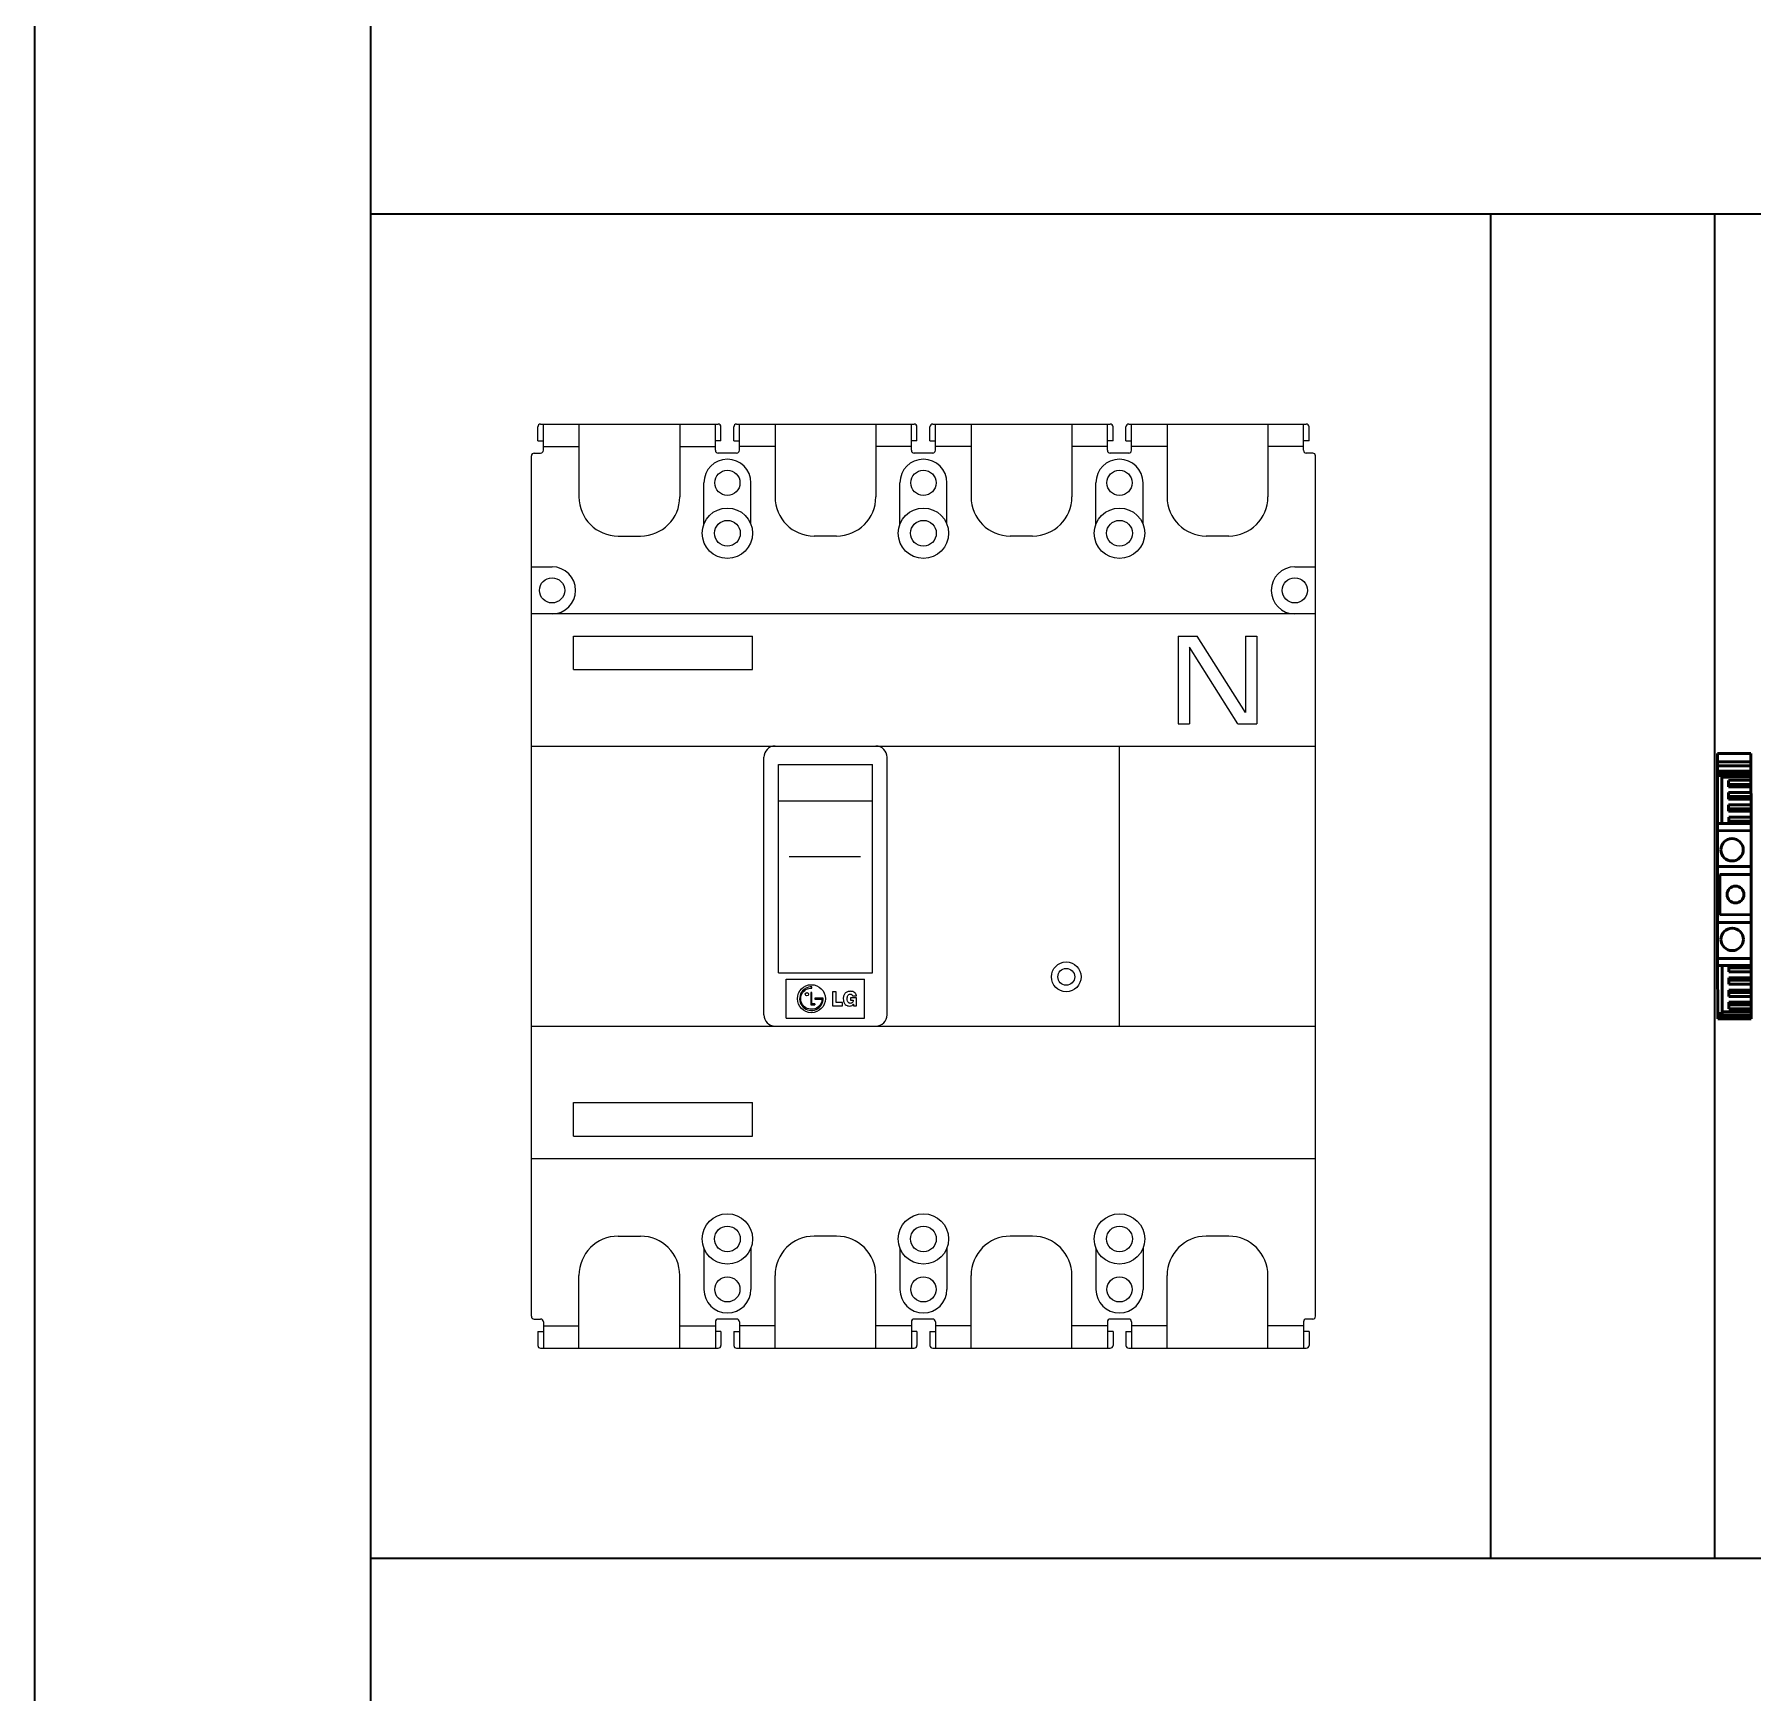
# Model space of a CAD drawing. Header units: millimetres. Extents: x 0 to 19090, y 0 to 12100.
# Drawn here: x 16885.1 to 17191.9, y 10930.9 to 11226.9 of the extents above; entities that cross this region are included whole.
import ezdxf

# ---------------------------------------------------------------- set-up
doc = ezdxf.new("R2010")
doc.units = ezdxf.units.MM
doc.header["$MEASUREMENT"] = 0
for name, color, linetype in [('7', 7, 'Continuous'), ('BO', 3, 'Continuous'), ('DI', 7, 'Continuous')]:
    doc.layers.add(name, color=color, linetype=linetype)
doc.layers.add('NetDam', color=7, linetype='Continuous', lineweight=35)
doc.layers.add('Visible (ISO)', color=7, linetype='Continuous', lineweight=50)

# ---------------------------------------------------------------- blocks, each defined once
blk = doc.blocks.new('LG01')
at = {"layer": '7'}
blk.add_line((6.2, -6.8), (6.2, -7.2), dxfattribs=at)
blk.add_lwpolyline([(8.79, -5.2, -2.414214), (5.2, -1.21), (5.2, -0.8, 2.586814), (9.2, -4.8), (6.2, -4.8), (6.2, -5.2)], format="xyb", close=True, dxfattribs=at)
for points in [[(6.2, -7.2), (6.2, -6.8), (5.2, -6.8), (5.2, -2.8), (4.8, -2.8), (4.8, -7.2)], [(12.49, -2.5), (12.49, -7.5), (16.11, -7.5), (16.11, -6.41), (13.82, -6.41), (13.82, -2.5)]]:
    blk.add_lwpolyline(points, close=True, dxfattribs=at)
at = {"layer": '7', "linetype": 'Continuous'}
blk.add_lwpolyline([(19.76, -2.49), (19.56, -2.44), (19.34, -2.4), (19.12, -2.38), (18.88, -2.37), (18.61, -2.38), (18.34, -2.41), (18.09, -2.47), (17.85, -2.54), (17.63, -2.64), (17.42, -2.75), (17.23, -2.89), (17.06, -3.04), (16.9, -3.22), (16.76, -3.43), (16.64, -3.65), (16.54, -3.89), (16.46, -4.14), (16.4, -4.41), (16.37, -4.7), (16.36, -4.99), (16.4, -5.63), (16.46, -5.92), (16.54, -6.19), (16.65, -6.44), (16.77, -6.68), (16.92, -6.89), (17.08, -7.07), (17.38, -7.32), (17.71, -7.49), (17.9, -7.55), (18.08, -7.59), (18.49, -7.63), (18.9, -7.6), (19.24, -7.52), (19.5, -7.4), (19.7, -7.27), (19.84, -7.13), (19.93, -7.01), (19.99, -6.9), (19.99, -7.24), (19.99, -7.5), (21.1, -7.5), (21.1, -4.68), (18.9, -4.68), (18.9, -5.56), (19.78, -5.56), (19.91, -5.56), (19.9, -5.73), (19.86, -5.91), (19.78, -6.12), (19.66, -6.32), (19.48, -6.5), (19.36, -6.57), (19.22, -6.63), (19.06, -6.66), (18.88, -6.67), (18.69, -6.66), (18.5, -6.6), (18.34, -6.52), (18.19, -6.39), (18.01, -6.15), (17.87, -5.83), (17.79, -5.45), (17.76, -5.02), (17.78, -4.65), (17.84, -4.33), (17.93, -4.05), (18.05, -3.81), (18.21, -3.63), (18.39, -3.49), (18.61, -3.41), (18.85, -3.38), (19, -3.39), (19.15, -3.43), (19.28, -3.48), (19.39, -3.56), (19.49, -3.65), (19.57, -3.77), (19.64, -3.9), (19.68, -4.04), (21.08, -4.04), (21.05, -3.84), (21.01, -3.65), (20.96, -3.49), (20.89, -3.35), (20.81, -3.21), (20.72, -3.09), (20.6, -2.97), (20.47, -2.86), (20.14, -2.64)], close=True, dxfattribs=at)
at = {"layer": '7'}
for centre, radius in [((5, -5), 5), ((3.4, -3.4), 0.6)]:
    blk.add_circle(centre, radius, dxfattribs=at)

msp = doc.modelspace()

# ---------------------------------------------------------------- linework, layer by layer
at = {"layer": 'BO'}
for p, q in [((16975.47, 11157.37), (17007.17, 11157.37)), ((16975.97, 11152.67), (16975.97, 11157.37)), ((16982.32, 11157.37), (16982.32, 11144.37)), ((17000.32, 11157.37), (17000.32, 11144.37)), ((17006.67, 11152.67), (17006.67, 11157.37)), ((17010.47, 11157.37), (17042.17, 11157.37)), ((17010.97, 11152.67), (17010.97, 11157.37)), ((17017.32, 11157.37), (17017.32, 11144.37)), ((17035.32, 11157.37), (17035.32, 11144.37)), ((17041.67, 11152.67), (17041.67, 11157.37)), ((17045.47, 11157.37), (17077.17, 11157.37)), ((17045.97, 11152.67), (17045.97, 11157.37)), ((17052.32, 11157.37), (17052.32, 11144.37)), ((17070.32, 11157.37), (17070.32, 11144.37)), ((17076.67, 11152.67), (17076.67, 11157.37)), ((17080.47, 11157.37), (17112.17, 11157.37)), ((17080.97, 11152.67), (17080.97, 11157.37)), ((17087.32, 11157.37), (17087.32, 11144.37)), ((17105.32, 11157.37), (17105.32, 11144.37)), ((17111.67, 11152.67), (17111.67, 11157.37)), ((16974.97, 11154.37), (16974.97, 11156.87)), ((16974.97, 11154.37), (16975.97, 11154.37)), ((17007.67, 11154.37), (17006.67, 11154.37)), ((17007.67, 11154.37), (17007.67, 11156.87)), ((17009.97, 11154.37), (17009.97, 11156.87)), ((17009.97, 11154.37), (17010.97, 11154.37)), ((17042.67, 11154.37), (17041.67, 11154.37)), ((17042.67, 11154.37), (17042.67, 11156.87)), ((17044.97, 11154.37), (17044.97, 11156.87)), ((17044.97, 11154.37), (17045.97, 11154.37)), ((17077.67, 11154.37), (17076.67, 11154.37)), ((17077.67, 11154.37), (17077.67, 11156.87)), ((17079.97, 11154.37), (17079.97, 11156.87)), ((17079.97, 11154.37), (17080.97, 11154.37)), ((17112.67, 11154.37), (17111.67, 11154.37)), ((17112.67, 11154.37), (17112.67, 11156.87)), ((16973.82, 10998.07), (16973.82, 11151.67)), ((16974.32, 11152.17), (16975.47, 11152.17)), ((16975.97, 11153.37), (16982.32, 11153.37)), ((17000.32, 11153.37), (17006.67, 11153.37)), ((17010.47, 11152.17), (17007.17, 11152.17)), ((17017.32, 11153.37), (17010.97, 11153.37)), ((17041.67, 11153.37), (17035.32, 11153.37)), ((17045.47, 11152.17), (17042.17, 11152.17)), ((17052.32, 11153.37), (17045.97, 11153.37)), ((17076.67, 11153.37), (17070.32, 11153.37)), ((17080.47, 11152.17), (17077.17, 11152.17)), ((17087.32, 11153.37), (17080.97, 11153.37)), ((17111.67, 11153.37), (17105.32, 11153.37)), ((17113.32, 11152.17), (17112.17, 11152.17)), ((17113.82, 10998.07), (17113.82, 11151.67)), ((17004.62, 11139.49), (17004.62, 11146.87)), ((17013.02, 11139.49), (17013.02, 11146.87)), ((17039.62, 11139.49), (17039.62, 11146.87)), ((17048.02, 11139.49), (17048.02, 11146.87)), ((17074.62, 11139.49), (17074.62, 11146.87)), ((17083.02, 11139.49), (17083.02, 11146.87)), ((16989.32, 11137.37), (16993.32, 11137.37)), ((17028.32, 11137.37), (17024.32, 11137.37)), ((17063.32, 11137.37), (17059.32, 11137.37)), ((17098.32, 11137.37), (17094.32, 11137.37)), ((16973.82, 11131.87), (16977.52, 11131.87)), ((17110.12, 11131.87), (17113.82, 11131.87)), ((16973.82, 11123.52), (17113.82, 11123.52)), ((16981.32, 11119.52), (17013.32, 11119.52)), ((16981.32, 11113.52), (16981.32, 11119.52)), ((17013.32, 11113.52), (17013.32, 11119.52)), ((17089.32, 11119.52), (17092.69, 11119.52)), ((17089.32, 11119.52), (17089.32, 11103.87)), ((17091.32, 11117.52), (17091.32, 11103.87)), ((17099.95, 11103.87), (17091.32, 11117.52)), ((17101.32, 11105.87), (17092.69, 11119.52)), ((17101.32, 11119.52), (17101.32, 11105.87)), ((17101.32, 11119.52), (17103.32, 11119.52)), ((17103.32, 11119.52), (17103.32, 11103.87)), ((16981.32, 11113.52), (17013.32, 11113.52)), ((17089.32, 11103.87), (17091.32, 11103.87)), ((17099.95, 11103.87), (17103.32, 11103.87)), ((16973.82, 11099.87), (17113.82, 11099.87)), ((17078.82, 11049.87), (17078.82, 11099.87)), ((17015.32, 11051.87), (17015.32, 11097.87)), ((17017.92, 11059.37), (17017.92, 11096.6)), ((17017.92, 11096.6), (17034.72, 11096.6)), ((17034.72, 11059.37), (17034.72, 11096.6)), ((17037.32, 11051.87), (17037.32, 11097.87)), ((17034.72, 11090.03), (17017.92, 11090.03)), ((17017.92, 11059.37), (17034.72, 11059.37)), ((16973.82, 11049.87), (17113.82, 11049.87)), ((16981.32, 11036.22), (17013.32, 11036.22)), ((16981.32, 11030.22), (16981.32, 11036.22)), ((17013.32, 11030.22), (17013.32, 11036.22)), ((16981.32, 11030.22), (17013.32, 11030.22)), ((16973.82, 11026.22), (17113.82, 11026.22)), ((16989.32, 11012.37), (16993.32, 11012.37)), ((17004.62, 11010.26), (17004.62, 11002.87)), ((17013.02, 11010.26), (17013.02, 11002.87)), ((17028.32, 11012.37), (17024.32, 11012.37)), ((17039.62, 11010.26), (17039.62, 11002.87)), ((17048.02, 11010.26), (17048.02, 11002.87)), ((17063.32, 11012.37), (17059.32, 11012.37)), ((17074.62, 11010.26), (17074.62, 11002.87)), ((17083.02, 11010.26), (17083.02, 11002.87)), ((17098.32, 11012.37), (17094.32, 11012.37)), ((16982.32, 10992.37), (16982.32, 11005.37)), ((17000.32, 10992.37), (17000.32, 11005.37)), ((17017.32, 10992.37), (17017.32, 11005.37)), ((17035.32, 10992.37), (17035.32, 11005.37)), ((17052.32, 10992.37), (17052.32, 11005.37)), ((17070.32, 10992.37), (17070.32, 11005.37)), ((17087.32, 10992.37), (17087.32, 11005.37)), ((17105.32, 10992.37), (17105.32, 11005.37)), ((16974.32, 10997.57), (16975.47, 10997.57)), ((17010.47, 10997.57), (17007.17, 10997.57)), ((17045.47, 10997.57), (17042.17, 10997.57)), ((17080.47, 10997.57), (17077.17, 10997.57)), ((17113.32, 10997.57), (17112.17, 10997.57)), ((16974.97, 10995.37), (16974.97, 10992.87)), ((16974.97, 10995.37), (16975.97, 10995.37)), ((16975.97, 10997.07), (16975.97, 10992.37)), ((16975.97, 10996.37), (16982.32, 10996.37)), ((17000.32, 10996.37), (17006.67, 10996.37)), ((17006.67, 10997.07), (17006.67, 10992.37)), ((17007.67, 10995.37), (17006.67, 10995.37)), ((17007.67, 10995.37), (17007.67, 10992.87)), ((17009.97, 10995.37), (17009.97, 10992.87)), ((17009.97, 10995.37), (17010.97, 10995.37)), ((17010.97, 10997.07), (17010.97, 10992.37)), ((17017.32, 10996.37), (17010.97, 10996.37)), ((17041.67, 10996.37), (17035.32, 10996.37)), ((17041.67, 10997.07), (17041.67, 10992.37)), ((17042.67, 10995.37), (17041.67, 10995.37)), ((17042.67, 10995.37), (17042.67, 10992.87)), ((17044.97, 10995.37), (17045.97, 10995.37)), ((17044.97, 10995.37), (17044.97, 10992.87)), ((17045.97, 10997.07), (17045.97, 10992.37)), ((17052.32, 10996.37), (17045.97, 10996.37)), ((17076.67, 10996.37), (17070.32, 10996.37)), ((17076.67, 10996.37), (17070.32, 10996.37)), ((17076.67, 10997.07), (17076.67, 10992.37)), ((17077.67, 10995.37), (17076.67, 10995.37)), ((17077.67, 10995.37), (17077.67, 10992.87)), ((17079.97, 10995.37), (17080.97, 10995.37)), ((17079.97, 10995.37), (17079.97, 10992.87)), ((17080.97, 10997.07), (17080.97, 10992.37)), ((17087.32, 10996.37), (17080.97, 10996.37)), ((17111.67, 10996.37), (17105.32, 10996.37)), ((17111.67, 10996.37), (17105.32, 10996.37)), ((17111.67, 10997.07), (17111.67, 10992.37)), ((17112.67, 10995.37), (17111.67, 10995.37)), ((17112.67, 10995.37), (17112.67, 10992.87)), ((16975.47, 10992.37), (17007.17, 10992.37)), ((17010.47, 10992.37), (17042.17, 10992.37)), ((17045.47, 10992.37), (17077.17, 10992.37)), ((17080.47, 10992.37), (17112.17, 10992.37))]:
    msp.add_line(p, q, dxfattribs=at)
for centre, radius in [((17008.82, 11146.87), 2.25), ((17043.82, 11146.87), 2.25), ((17078.82, 11146.87), 2.25), ((17008.82, 11137.87), 4.5), ((17043.82, 11137.87), 4.5), ((17078.82, 11137.87), 4.5), ((17008.82, 11137.87), 2.3), ((17043.82, 11137.87), 2.3), ((17078.82, 11137.87), 2.3), ((16977.52, 11127.67), 2.25), ((17110.12, 11127.67), 2.25), ((17069.32, 11058.67), 2.65), ((17069.32, 11058.67), 1.5), ((17008.82, 11011.87), 4.5), ((17043.82, 11011.87), 4.5), ((17078.82, 11011.87), 4.5), ((17008.82, 11011.87), 2.3), ((17043.82, 11011.87), 2.3), ((17078.82, 11011.87), 2.3), ((17008.82, 11002.87), 2.25), ((17043.82, 11002.87), 2.25), ((17078.82, 11002.87), 2.25)]:
    msp.add_circle(centre, radius, dxfattribs=at)
for centre, radius, start, end in [((16975.47, 11156.87), 0.5, 90, 180), ((17007.17, 11156.87), 0.5, 0, 90), ((17010.47, 11156.87), 0.5, 90, 180), ((17042.17, 11156.87), 0.5, 0, 90), ((17045.47, 11156.87), 0.5, 90, 180), ((17077.17, 11156.87), 0.5, 0, 90), ((17080.47, 11156.87), 0.5, 90, 180), ((17112.17, 11156.87), 0.5, 0, 90), ((16974.32, 11151.67), 0.5, 90, 180), ((16975.47, 11152.67), 0.5, 270, 0), ((17008.82, 11146.87), 4.2, 0, 180), ((17007.17, 11152.67), 0.5, 180, 270), ((17010.47, 11152.67), 0.5, 270, 0), ((17043.82, 11146.87), 4.2, 0, 180), ((17042.17, 11152.67), 0.5, 180, 270), ((17045.47, 11152.67), 0.5, 270, 0), ((17078.82, 11146.87), 4.2, 0, 180), ((17077.17, 11152.67), 0.5, 180, 270), ((17080.47, 11152.67), 0.5, 270, 0), ((17112.17, 11152.67), 0.5, 180, 270), ((17113.32, 11151.67), 0.5, 0, 90), ((16989.32, 11144.37), 7, 180, 270), ((16993.32, 11144.37), 7, 270, 0), ((17024.32, 11144.37), 7, 180, 270), ((17028.32, 11144.37), 7, 270, 0), ((17059.32, 11144.37), 7, 180, 270), ((17063.32, 11144.37), 7, 270, 0), ((17094.32, 11144.37), 7, 180, 270), ((17098.32, 11144.37), 7, 270, 0), ((16977.52, 11127.67), 4.2, 270, 90), ((17110.12, 11127.67), 4.2, 90, 270), ((17017.32, 11097.87), 2, 90, 180), ((17035.32, 11097.87), 2, 0, 90), ((17017.32, 11051.87), 2, 180, 270), ((17035.32, 11051.87), 2, 270, 0), ((16989.32, 11005.37), 7, 90, 180), ((16993.32, 11005.37), 7, 0, 90), ((17024.32, 11005.37), 7, 90, 180), ((17028.32, 11005.37), 7, 0, 90), ((17059.32, 11005.37), 7, 90, 180), ((17063.32, 11005.37), 7, 0, 90), ((17094.32, 11005.37), 7, 90, 180), ((17098.32, 11005.37), 7, 0, 90), ((17008.82, 11002.87), 4.2, 180, 0), ((17043.82, 11002.87), 4.2, 180, 0), ((17078.82, 11002.87), 4.2, 180, 0), ((16974.32, 10998.07), 0.5, 180, 270), ((16975.47, 10997.07), 0.5, 0, 90), ((17007.17, 10997.07), 0.5, 90, 180), ((17010.47, 10997.07), 0.5, 0, 90), ((17042.17, 10997.07), 0.5, 90, 180), ((17045.47, 10997.07), 0.5, 0, 90), ((17077.17, 10997.07), 0.5, 90, 180), ((17080.47, 10997.07), 0.5, 0, 90), ((17112.17, 10997.07), 0.5, 90, 180), ((17113.32, 10998.07), 0.5, 270, 0), ((16975.47, 10992.87), 0.5, 180, 270), ((17007.17, 10992.87), 0.5, 270, 0), ((17010.47, 10992.87), 0.5, 180, 270), ((17042.17, 10992.87), 0.5, 270, 0), ((17045.47, 10992.87), 0.5, 180, 270), ((17077.17, 10992.87), 0.5, 270, 0), ((17080.47, 10992.87), 0.5, 180, 270), ((17112.17, 10992.87), 0.5, 270, 0)]:
    msp.add_arc(centre, radius, start, end, dxfattribs=at)
at = {"layer": 'Defpoints', "color": 0, "linetype": 'ByBlock'}
for p in [(17113.82, 11157.37), (17113.82, 11157.37), (17110.15, 11146.87), (17113.82, 11131.37), (17010.82, 11099.87), (17070.32, 11057.37), (17070.32, 11057.37), (17010.82, 11049.87), (17026.32, 11049.87), (17026.32, 11049.87), (17078.82, 11018.37), (17075.15, 11002.87), (17075.55, 11002.87), (17110.15, 11002.87), (17110.55, 11002.87), (16973.82, 10992.37), (17078.82, 10992.37), (17078.82, 10992.37), (17113.82, 10992.37), (17113.82, 10992.37), (16991.32, 10989.34), (17026.32, 10989.34), (17026.32, 10989.34)]:
    msp.add_point(p, dxfattribs=at)
at = {"layer": 'DI'}
for p, q in [((17032.6, 11080.08), (17019.85, 11080.08)), ((17019.32, 11058.27), (17033.32, 11058.27)), ((17019.32, 11051.27), (17019.32, 11058.27)), ((17033.32, 11051.27), (17033.32, 11058.27)), ((17019.32, 11051.27), (17033.32, 11051.27))]:
    msp.add_line(p, q, dxfattribs=at)
at = {"layer": 'NetDam', "color": 0}
for p, q in [((16945.09, 11664.87), (16945.09, 10184.87)), ((16945.09, 11194.87), (17475.09, 11194.87)), ((17145.09, 10954.87), (17145.09, 11194.87)), ((17185.09, 10954.87), (17185.09, 11194.87)), ((16945.09, 10954.87), (17475.09, 10954.87))]:
    msp.add_line(p, q, dxfattribs=at)
msp.add_lwpolyline([(16885.09, 10124.87), (17535.09, 10124.87), (17535.09, 11724.87), (16885.09, 11724.87)], close=True, dxfattribs=at)
at = {"layer": 'Visible (ISO)'}
for p, q in [((17185.56, 11098.56), (17191.56, 11098.57)), ((17185.56, 11097.06), (17185.56, 11098.56)), ((17185.56, 11097.06), (17191.56, 11097.07)), ((17185.56, 11096.36), (17185.56, 11097.06)), ((17185.56, 11096.36), (17191.56, 11096.37)), ((17185.56, 11096.36), (17185.56, 11095.76)), ((17185.57, 11095.36), (17185.56, 11095.76)), ((17191.58, 11084.32), (17191.56, 11098.57)), ((17185.57, 11095.36), (17191.57, 11095.37)), ((17185.57, 11094.87), (17185.57, 11095.36)), ((17185.57, 11094.87), (17191.57, 11094.88)), ((17185.57, 11094.59), (17185.57, 11094.87)), ((17186.37, 11094.59), (17185.57, 11094.59)), ((17185.57, 11094.59), (17185.58, 11086.03)), ((17186.38, 11086.03), (17186.37, 11094.59)), ((17186.37, 11094.31), (17191.57, 11094.31)), ((17187.57, 11093.75), (17191.57, 11093.76)), ((17187.57, 11092.6), (17187.57, 11093.75)), ((17187.57, 11093.03), (17191.57, 11093.04)), ((17187.57, 11092.6), (17191.57, 11092.61)), ((17187.57, 11090.41), (17187.57, 11091.56)), ((17187.57, 11091.56), (17191.57, 11091.56)), ((17187.57, 11090.84), (17191.57, 11090.85)), ((17187.57, 11090.41), (17191.57, 11090.41)), ((17187.57, 11088.22), (17187.57, 11089.37)), ((17187.57, 11089.37), (17191.57, 11089.37)), ((17187.57, 11088.65), (17191.57, 11088.66)), ((17187.57, 11088.22), (17191.57, 11088.22)), ((17187.58, 11086.03), (17187.58, 11087.18)), ((17187.58, 11087.18), (17191.58, 11087.18)), ((17185.58, 11086.03), (17191.58, 11086.04)), ((17185.58, 11084.76), (17185.58, 11086.03)), ((17185.58, 11084.76), (17191.58, 11084.77)), ((17185.59, 11078.36), (17185.58, 11084.76)), ((17187.58, 11086.46), (17191.58, 11086.46)), ((17191.58, 11083.74), (17191.58, 11084.32)), ((17191.58, 11083.74), (17191.59, 11080.22)), ((17185.59, 11078.36), (17191.59, 11078.37)), ((17185.6, 11068.36), (17185.59, 11078.36)), ((17191.59, 11079.65), (17191.59, 11080.22)), ((17191.59, 11077.62), (17191.59, 11079.65)), ((17191.59, 11077.4), (17191.59, 11077.62)), ((17191.61, 11057.73), (17191.59, 11077.4)), ((17191.59, 11076.97), (17185.99, 11076.96)), ((17185.99, 11076.96), (17186, 11069.76)), ((17185.6, 11068.36), (17191.6, 11068.37)), ((17185.61, 11061.96), (17185.6, 11068.36)), ((17186, 11069.76), (17191.6, 11069.77)), ((17185.61, 11061.96), (17191.61, 11061.97)), ((17185.61, 11060.69), (17185.61, 11061.96)), ((17185.62, 11052.13), (17185.61, 11060.69)), ((17185.61, 11060.69), (17191.61, 11060.69)), ((17186.41, 11060.69), (17186.42, 11052.13)), ((17187.61, 11059.55), (17187.61, 11060.69)), ((17187.61, 11060.26), (17191.61, 11060.27)), ((17187.61, 11059.55), (17191.61, 11059.55)), ((17187.62, 11057.35), (17187.61, 11058.51)), ((17187.61, 11058.51), (17191.61, 11058.51)), ((17187.61, 11058.07), (17191.61, 11058.08)), ((17187.62, 11057.35), (17191.62, 11057.36)), ((17187.62, 11056.31), (17191.62, 11056.32)), ((17187.62, 11055.16), (17187.62, 11056.31)), ((17187.62, 11055.88), (17191.62, 11055.89)), ((17191.62, 11051.17), (17191.61, 11057.73)), ((17187.62, 11055.16), (17191.62, 11055.17)), ((17187.62, 11054.12), (17191.62, 11054.13)), ((17187.62, 11052.97), (17187.62, 11054.12)), ((17187.62, 11053.69), (17191.62, 11053.69)), ((17187.62, 11052.97), (17191.62, 11052.98)), ((17185.62, 11051.85), (17185.62, 11052.13)), ((17186.42, 11052.13), (17185.62, 11052.13)), ((17185.62, 11051.36), (17185.62, 11051.85)), ((17185.62, 11051.85), (17191.62, 11051.85)), ((17185.62, 11051.36), (17191.62, 11051.37)), ((17185.62, 11051.36), (17185.62, 11051.16)), ((17185.62, 11051.16), (17191.62, 11051.17)), ((17186.42, 11052.41), (17191.62, 11052.42))]:
    msp.add_line(p, q, dxfattribs=at)
for centre, radius, start, end in [((17188.18, 11081.36), 2, 0.0753, 180.0753), ((17188.18, 11081.36), 2, 180.0753, 0.0753), ((17188.79, 11073.36), 1.5, 0.0753, 180.0753), ((17188.79, 11073.36), 1.5, 180.0753, 0.0753), ((17188.2, 11065.36), 2, 0.0753, 180.0753), ((17188.2, 11065.36), 2, 180.0753, 0.0753)]:
    msp.add_arc(centre, radius, start, end, dxfattribs=at)

# ---------------------------------------------------------------- block references
at = {"layer": 'DI', "xscale": 0.5, "yscale": 0.5, "zscale": 0.5}
msp.add_blockref('LG01', (17021.32, 11057.27), dxfattribs=at)

doc.saveas('drawing.dxf')
